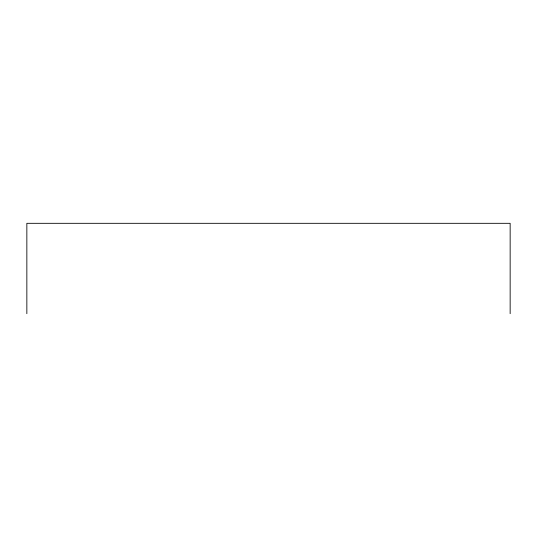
<?xml version="1.0" encoding="UTF-8"?>
<svg xmlns="http://www.w3.org/2000/svg" width="537" height="537" viewBox="0 0 537 537"><rect width="100%" height="100%" fill="white"/><g stroke="black" fill="none" stroke-linecap="round" stroke-linejoin="round"><path stroke-width="0.81" d="M510.15 313.682L510.15 223.318L26.85 223.318L26.85 313.682"/></g></svg>
